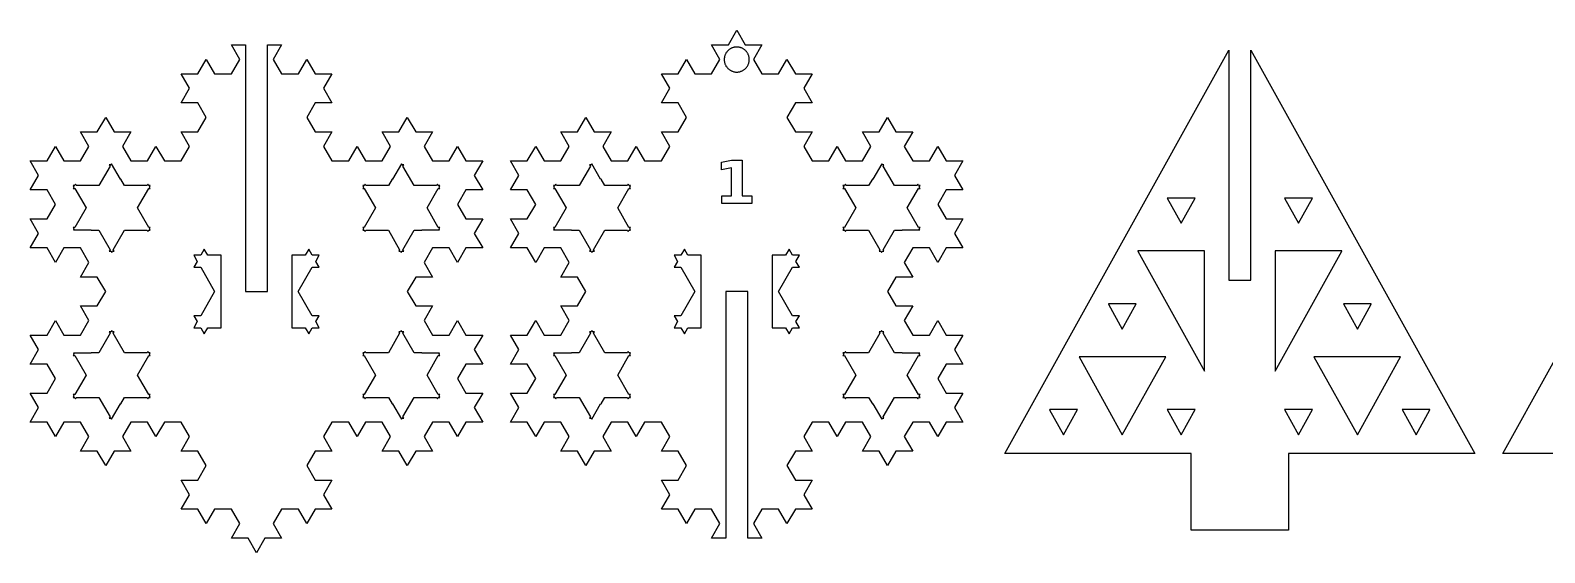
# Model space of a CAD drawing. Header units: millimetres. Extents: x 0 to 439, y -239 to 0.
# Drawn here: x 0 to 217.4, y -75 to 0 of the extents above; entities that cross this region are included whole.
import ezdxf

# ---------------------------------------------------------------- set-up
doc = ezdxf.new("R2010")
doc.units = ezdxf.units.MM
doc.layers.add('CUT', color=1, linetype='Continuous')
doc.layers.add('ENGRAVE', color=7, linetype='Continuous')

msp = doc.modelspace()

# ---------------------------------------------------------------- linework, layer by layer
at = {"layer": 'CUT'}
for points in [[(103.83, -4.17), (105.04, -6.25), (107.44, -6.25), (108.64, -4.17), (109.85, -6.25), (112.25, -6.25), (111.05, -8.33), (112.25, -10.42), (109.85, -10.42), (108.64, -12.5), (109.85, -14.58), (112.25, -14.58), (111.05, -16.67), (112.25, -18.75), (114.66, -18.75), (115.86, -16.67), (117.06, -18.75), (119.47, -18.75), (120.67, -16.67), (119.47, -14.58), (121.88, -14.58), (123.08, -12.5), (124.28, -14.58), (126.69, -14.58), (125.48, -16.67), (126.69, -18.75), (129.09, -18.75), (130.3, -16.67), (131.5, -18.75), (133.9, -18.75), (132.7, -20.83), (133.9, -22.92), (131.5, -22.92), (130.3, -25), (131.5, -27.08), (133.9, -27.08), (132.7, -29.17), (133.9, -31.25), (131.5, -31.25), (130.3, -33.33), (129.09, -31.25), (126.69, -31.25), (125.48, -33.33), (126.69, -35.42), (124.28, -35.42), (123.08, -37.5), (124.28, -39.58), (126.69, -39.58), (125.48, -41.67), (126.69, -43.75), (129.09, -43.75), (130.3, -41.67), (131.5, -43.75), (133.9, -43.75), (132.7, -45.83), (133.9, -47.92), (131.5, -47.92), (130.3, -50), (131.5, -52.08), (133.9, -52.08), (132.7, -54.17), (133.9, -56.25), (131.5, -56.25), (130.3, -58.33), (129.09, -56.25), (126.69, -56.25), (125.48, -58.33), (126.69, -60.42), (124.28, -60.42), (123.08, -62.5), (121.88, -60.42), (119.47, -60.42), (120.67, -58.33), (119.47, -56.25), (117.06, -56.25), (115.86, -58.33), (114.66, -56.25), (112.25, -56.25), (111.05, -58.33), (112.25, -60.42), (109.85, -60.42), (108.64, -62.5), (109.85, -64.58), (112.25, -64.58), (111.05, -66.67), (112.25, -68.75), (109.85, -68.75), (108.64, -70.83), (107.44, -68.75), (105.04, -68.75), (103.83, -70.83), (105.04, -72.92), (103.02, -72.92), (103.02, -37.5), (99.84, -37.5), (99.84, -72.92), (97.82, -72.92), (99.02, -70.83), (97.82, -68.75), (95.41, -68.75), (94.21, -70.83), (93.01, -68.75), (90.6, -68.75), (91.81, -66.67), (90.6, -64.58), (93.01, -64.58), (94.21, -62.5), (93.01, -60.42), (90.6, -60.42), (91.81, -58.33), (90.6, -56.25), (88.2, -56.25), (86.99, -58.33), (85.79, -56.25), (83.39, -56.25), (82.18, -58.33), (83.39, -60.42), (80.98, -60.42), (79.78, -62.5), (78.57, -60.42), (76.17, -60.42), (77.37, -58.33), (76.17, -56.25), (73.76, -56.25), (72.56, -58.33), (71.36, -56.25), (68.95, -56.25), (70.15, -54.17), (68.95, -52.08), (71.36, -52.08), (72.56, -50), (71.36, -47.92), (68.95, -47.92), (70.15, -45.83), (68.95, -43.75), (71.36, -43.75), (72.56, -41.67), (73.76, -43.75), (76.17, -43.75), (77.37, -41.67), (76.17, -39.58), (78.57, -39.58), (79.78, -37.5), (78.57, -35.42), (76.17, -35.42), (77.37, -33.33), (76.17, -31.25), (73.76, -31.25), (72.56, -33.33), (71.36, -31.25), (68.95, -31.25), (70.15, -29.17), (68.95, -27.08), (71.36, -27.08), (72.56, -25), (71.36, -22.92), (68.95, -22.92), (70.15, -20.83), (68.95, -18.75), (71.36, -18.75), (72.56, -16.67), (73.76, -18.75), (76.17, -18.75), (77.37, -16.67), (76.17, -14.58), (78.57, -14.58), (79.78, -12.5), (80.98, -14.58), (83.39, -14.58), (82.18, -16.67), (83.39, -18.75), (85.79, -18.75), (86.99, -16.67), (88.2, -18.75), (90.6, -18.75), (91.81, -16.67), (90.6, -14.58), (93.01, -14.58), (94.21, -12.5), (93.01, -10.42), (90.6, -10.42), (91.81, -8.33), (90.6, -6.25), (93.01, -6.25), (94.21, -4.17), (95.41, -6.25), (97.82, -6.25), (99.02, -4.17), (97.82, -2.08), (100.23, -2.08), (101.43, 0), (102.63, -2.08), (105.04, -2.08), (103.83, -4.17)], [(211.4, -60.75), (245.15, 0), (278.9, -60.75), (252.15, -60.75), (252.15, -71.75), (246.74, -71.75), (246.74, -35.88), (243.57, -35.88), (243.57, -71.75), (238.15, -71.75), (238.15, -60.75), (211.4, -60.75)], [(36.08, -2.08), (34.88, -4.17), (36.08, -6.25), (38.49, -6.25), (39.69, -4.17), (40.9, -6.25), (43.3, -6.25), (42.1, -8.33), (43.3, -10.42), (40.9, -10.42), (39.69, -12.5), (40.9, -14.58), (43.3, -14.58), (42.1, -16.67), (43.3, -18.75), (45.71, -18.75), (46.91, -16.67), (48.11, -18.75), (50.52, -18.75), (51.72, -16.67), (50.52, -14.58), (52.92, -14.58), (54.13, -12.5), (55.33, -14.58), (57.74, -14.58), (56.53, -16.67), (57.74, -18.75), (60.14, -18.75), (61.34, -16.67), (62.55, -18.75), (64.95, -18.75), (63.75, -20.83), (64.95, -22.92), (62.55, -22.92), (61.34, -25), (62.55, -27.08), (64.95, -27.08), (63.75, -29.17), (64.95, -31.25), (62.55, -31.25), (61.34, -33.33), (60.14, -31.25), (57.74, -31.25), (56.53, -33.33), (57.74, -35.42), (55.33, -35.42), (54.13, -37.5), (55.33, -39.58), (57.74, -39.58), (56.53, -41.67), (57.74, -43.75), (60.14, -43.75), (61.34, -41.67), (62.55, -43.75), (64.95, -43.75), (63.75, -45.83), (64.95, -47.92), (62.55, -47.92), (61.34, -50), (62.55, -52.08), (64.95, -52.08), (63.75, -54.17), (64.95, -56.25), (62.55, -56.25), (61.34, -58.33), (60.14, -56.25), (57.74, -56.25), (56.53, -58.33), (57.74, -60.42), (55.33, -60.42), (54.13, -62.5), (52.92, -60.42), (50.52, -60.42), (51.72, -58.33), (50.52, -56.25), (48.11, -56.25), (46.91, -58.33), (45.71, -56.25), (43.3, -56.25), (42.1, -58.33), (43.3, -60.42), (40.9, -60.42), (39.69, -62.5), (40.9, -64.58), (43.3, -64.58), (42.1, -66.67), (43.3, -68.75), (40.9, -68.75), (39.69, -70.83), (38.49, -68.75), (36.08, -68.75), (34.88, -70.83), (36.08, -72.92), (33.68, -72.92), (32.48, -75), (31.27, -72.92), (28.87, -72.92), (30.07, -70.83), (28.87, -68.75), (26.46, -68.75), (25.26, -70.83), (24.06, -68.75), (21.65, -68.75), (22.85, -66.67), (21.65, -64.58), (24.06, -64.58), (25.26, -62.5), (24.06, -60.42), (21.65, -60.42), (22.85, -58.33), (21.65, -56.25), (19.25, -56.25), (18.04, -58.33), (16.84, -56.25), (14.43, -56.25), (13.23, -58.33), (14.43, -60.42), (12.03, -60.42), (10.83, -62.5), (9.62, -60.42), (7.22, -60.42), (8.42, -58.33), (7.22, -56.25), (4.81, -56.25), (3.61, -58.33), (2.41, -56.25), (0, -56.25), (1.2, -54.17), (0, -52.08), (2.41, -52.08), (3.61, -50), (2.41, -47.92), (0, -47.92), (1.2, -45.83), (0, -43.75), (2.41, -43.75), (3.61, -41.67), (4.81, -43.75), (7.22, -43.75), (8.42, -41.67), (7.22, -39.58), (9.62, -39.58), (10.83, -37.5), (9.62, -35.42), (7.22, -35.42), (8.42, -33.33), (7.22, -31.25), (4.81, -31.25), (3.61, -33.33), (2.41, -31.25), (0, -31.25), (1.2, -29.17), (0, -27.08), (2.41, -27.08), (3.61, -25), (2.41, -22.92), (0, -22.92), (1.2, -20.83), (0, -18.75), (2.41, -18.75), (3.61, -16.67), (4.81, -18.75), (7.22, -18.75), (8.42, -16.67), (7.22, -14.58), (9.62, -14.58), (10.83, -12.5), (12.03, -14.58), (14.43, -14.58), (13.23, -16.67), (14.43, -18.75), (16.84, -18.75), (18.04, -16.67), (19.25, -18.75), (21.65, -18.75), (22.85, -16.67), (21.65, -14.58), (24.06, -14.58), (25.26, -12.5), (24.06, -10.42), (21.65, -10.42), (22.85, -8.33), (21.65, -6.25), (24.06, -6.25), (25.26, -4.17), (26.46, -6.25), (28.87, -6.25), (30.07, -4.17), (28.87, -2.08), (30.89, -2.08), (30.89, -37.5), (34.06, -37.5), (34.06, -2.08), (36.08, -2.08)], [(103.23, -4.11), (103.22, -4.02), (103.21, -3.94), (103.19, -3.85), (103.17, -3.76), (103.15, -3.68), (103.12, -3.59), (103.09, -3.51), (103.06, -3.43), (103.02, -3.35), (102.97, -3.27), (102.92, -3.2), (102.87, -3.13), (102.82, -3.06), (102.76, -2.99), (102.7, -2.93), (102.64, -2.87), (102.57, -2.81), (102.5, -2.75), (102.43, -2.7), (102.35, -2.66), (102.28, -2.61), (102.2, -2.57), (102.12, -2.54), (102.03, -2.51), (101.95, -2.48), (101.87, -2.45), (101.78, -2.43), (101.69, -2.42), (101.6, -2.41), (101.52, -2.4), (101.43, -2.4), (101.34, -2.4), (101.25, -2.41), (101.16, -2.42), (101.08, -2.43), (100.99, -2.45), (100.91, -2.48), (100.82, -2.51), (100.74, -2.54), (100.66, -2.57), (100.58, -2.61), (100.5, -2.66), (100.43, -2.7), (100.36, -2.75), (100.29, -2.81), (100.22, -2.87), (100.16, -2.93), (100.09, -2.99), (100.04, -3.06), (99.98, -3.13), (99.93, -3.2), (99.88, -3.27), (99.84, -3.35), (99.8, -3.43), (99.76, -3.51), (99.73, -3.59), (99.71, -3.68), (99.68, -3.76), (99.66, -3.85), (99.65, -3.94), (99.64, -4.02), (99.63, -4.11), (99.63, -4.2), (99.63, -4.29), (99.64, -4.38), (99.65, -4.46), (99.66, -4.55), (99.68, -4.64), (99.71, -4.72), (99.73, -4.81), (99.76, -4.89), (99.8, -4.97), (99.84, -5.05), (99.88, -5.13), (99.93, -5.2), (99.98, -5.27), (100.04, -5.34), (100.09, -5.41), (100.16, -5.47), (100.22, -5.53), (100.29, -5.59), (100.36, -5.65), (100.43, -5.7), (100.5, -5.74), (100.58, -5.79), (100.66, -5.83), (100.74, -5.86), (100.82, -5.89), (100.91, -5.92), (100.99, -5.95), (101.08, -5.97), (101.16, -5.98), (101.25, -5.99), (101.34, -6), (101.43, -6), (101.52, -6), (101.6, -5.99), (101.69, -5.98), (101.78, -5.97), (101.87, -5.95), (101.95, -5.92), (102.03, -5.89), (102.12, -5.86), (102.2, -5.83), (102.28, -5.79), (102.35, -5.74), (102.43, -5.7), (102.5, -5.65), (102.57, -5.59), (102.64, -5.53), (102.7, -5.47), (102.76, -5.41), (102.82, -5.34), (102.87, -5.27), (102.92, -5.2), (102.97, -5.13), (103.02, -5.05), (103.06, -4.97), (103.09, -4.89), (103.12, -4.81), (103.15, -4.72), (103.17, -4.64), (103.19, -4.55), (103.21, -4.46), (103.22, -4.38), (103.23, -4.29), (103.23, -4.2), (103.23, -4.11)], [(166.65, -60.75), (139.9, -60.75), (172.07, -2.86), (172.07, -35.88), (175.24, -35.88), (175.24, -2.86), (207.4, -60.75), (180.65, -60.75), (180.65, -71.75), (166.65, -71.75), (166.65, -60.75)], [(6.38, -28.3), (6.15, -28.3), (6.26, -28.5), (6.18, -28.65), (8.72, -28.65), (8.75, -28.7), (9.84, -28.7), (11.46, -31.5), (11.34, -31.7), (11.58, -31.7), (11.69, -31.9), (11.81, -31.7), (12.04, -31.7), (11.92, -31.5), (13.54, -28.7), (16.77, -28.7), (16.89, -28.9), (17, -28.7), (17.23, -28.7), (17.12, -28.5), (17.23, -28.3), (17, -28.3), (15.39, -25.5), (17, -22.7), (17.23, -22.7), (17.12, -22.5), (17.23, -22.3), (17, -22.3), (16.89, -22.1), (16.77, -22.3), (13.54, -22.3), (12.99, -21.35), (12.93, -21.35), (11.66, -19.15), (11.58, -19.3), (11.34, -19.3), (11.46, -19.5), (9.84, -22.3), (6.61, -22.3), (6.5, -22.1), (6.38, -22.3), (6.15, -22.3), (6.26, -22.5), (6.15, -22.7), (6.38, -22.7), (8, -25.5), (6.38, -28.3)], [(47.95, -28.3), (47.72, -28.3), (47.83, -28.5), (47.72, -28.7), (47.95, -28.7), (48.06, -28.9), (48.18, -28.7), (51.41, -28.7), (53.03, -31.5), (52.91, -31.7), (53.15, -31.7), (53.26, -31.9), (53.38, -31.7), (53.61, -31.7), (53.49, -31.5), (55.11, -28.7), (56.21, -28.7), (56.23, -28.65), (58.77, -28.65), (58.69, -28.5), (58.8, -28.3), (58.57, -28.3), (56.96, -25.5), (58.57, -22.7), (58.8, -22.7), (58.69, -22.5), (58.8, -22.3), (58.57, -22.3), (58.46, -22.1), (58.34, -22.3), (55.11, -22.3), (53.49, -19.5), (53.61, -19.3), (53.38, -19.3), (53.29, -19.15), (52.02, -21.35), (51.96, -21.35), (51.41, -22.3), (48.18, -22.3), (48.06, -22.1), (47.95, -22.3), (47.72, -22.3), (47.83, -22.5), (47.72, -22.7), (47.95, -22.7), (49.57, -25.5), (47.95, -28.3)], [(75.1, -28.3), (75.22, -28.5), (75.13, -28.65), (77.67, -28.65), (77.7, -28.7), (78.8, -28.7), (80.41, -31.5), (80.3, -31.7), (80.53, -31.7), (80.64, -31.9), (80.76, -31.7), (80.99, -31.7), (80.87, -31.5), (82.49, -28.7), (85.72, -28.7), (85.84, -28.9), (85.95, -28.7), (86.19, -28.7), (86.07, -28.5), (86.19, -28.3), (85.95, -28.3), (84.34, -25.5), (85.95, -22.7), (86.19, -22.7), (86.07, -22.5), (86.19, -22.3), (85.95, -22.3), (85.84, -22.1), (85.72, -22.3), (82.49, -22.3), (81.94, -21.35), (81.88, -21.35), (80.61, -19.15), (80.53, -19.3), (80.3, -19.3), (80.41, -19.5), (78.8, -22.3), (75.56, -22.3), (75.45, -22.1), (75.33, -22.3), (75.1, -22.3), (75.22, -22.5), (75.1, -22.7), (75.33, -22.7), (76.95, -25.5), (75.33, -28.3), (75.1, -28.3)], [(116.67, -28.3), (116.79, -28.5), (116.67, -28.7), (116.9, -28.7), (117.02, -28.9), (117.13, -28.7), (120.36, -28.7), (121.98, -31.5), (121.87, -31.7), (122.1, -31.7), (122.21, -31.9), (122.33, -31.7), (122.56, -31.7), (122.44, -31.5), (124.06, -28.7), (125.16, -28.7), (125.19, -28.65), (127.73, -28.65), (127.64, -28.5), (127.76, -28.3), (127.52, -28.3), (125.91, -25.5), (127.52, -22.7), (127.76, -22.7), (127.64, -22.5), (127.76, -22.3), (127.52, -22.3), (127.41, -22.1), (127.29, -22.3), (124.06, -22.3), (122.44, -19.5), (122.56, -19.3), (122.33, -19.3), (122.24, -19.15), (120.97, -21.35), (120.91, -21.35), (120.36, -22.3), (117.13, -22.3), (117.02, -22.1), (116.9, -22.3), (116.67, -22.3), (116.79, -22.5), (116.67, -22.7), (116.9, -22.7), (118.52, -25.5), (116.9, -28.3), (116.67, -28.3)], [(163.25, -24.08), (163.23, -24.12), (165.22, -27.7), (167.23, -24.08), (163.25, -24.08)], [(180.08, -24.08), (182.09, -27.7), (184.08, -24.12), (184.06, -24.08), (180.08, -24.08)], [(25.47, -42.7), (27.39, -42.7), (27.39, -32.3), (25.47, -32.3), (24.97, -31.43), (24.47, -32.3), (23.47, -32.3), (23.97, -33.17), (23.47, -34.03), (24.47, -34.03), (26.47, -37.5), (24.47, -40.97), (23.47, -40.97), (23.97, -41.83), (23.47, -42.7), (24.47, -42.7), (24.97, -43.57), (25.47, -42.7)], [(39.98, -31.43), (39.48, -32.3), (37.56, -32.3), (37.56, -42.7), (39.48, -42.7), (39.98, -43.57), (40.48, -42.7), (41.48, -42.7), (40.98, -41.83), (41.48, -40.97), (40.48, -40.97), (38.48, -37.5), (40.48, -34.03), (41.48, -34.03), (40.98, -33.17), (41.48, -32.3), (40.48, -32.3), (39.98, -31.43)], [(96.34, -42.7), (96.34, -32.3), (94.42, -32.3), (93.92, -31.43), (93.42, -32.3), (92.42, -32.3), (92.92, -33.17), (92.42, -34.03), (93.42, -34.03), (95.42, -37.5), (93.42, -40.97), (92.42, -40.97), (92.92, -41.83), (92.42, -42.7), (93.42, -42.7), (93.92, -43.57), (94.42, -42.7), (96.34, -42.7)], [(108.43, -32.3), (106.52, -32.3), (106.52, -42.7), (108.43, -42.7), (108.93, -43.57), (109.43, -42.7), (110.43, -42.7), (109.93, -41.83), (110.43, -40.97), (109.43, -40.97), (107.43, -37.5), (109.43, -34.03), (110.43, -34.03), (109.93, -33.17), (110.43, -32.3), (109.43, -32.3), (108.93, -31.43), (108.43, -32.3)], [(168.57, -31.68), (159.03, -31.68), (159.01, -31.71), (168.57, -48.92), (168.57, -31.68)], [(178.74, -31.68), (178.74, -48.92), (188.3, -31.71), (188.28, -31.68), (178.74, -31.68)], [(154.79, -39.31), (156.78, -42.89), (158.79, -39.27), (154.81, -39.27), (154.79, -39.31)], [(190.53, -42.89), (192.52, -39.31), (192.5, -39.27), (188.52, -39.27), (190.53, -42.89)], [(6.15, -52.3), (6.26, -52.5), (6.15, -52.7), (6.38, -52.7), (6.5, -52.9), (6.61, -52.7), (9.84, -52.7), (11.46, -55.5), (11.34, -55.7), (11.58, -55.7), (11.66, -55.85), (12.93, -53.65), (12.99, -53.65), (13.54, -52.7), (16.77, -52.7), (16.89, -52.9), (17, -52.7), (17.23, -52.7), (17.12, -52.5), (17.23, -52.3), (17, -52.3), (15.39, -49.5), (17, -46.7), (17.23, -46.7), (17.12, -46.5), (17.23, -46.3), (17, -46.3), (16.89, -46.1), (16.77, -46.3), (13.54, -46.3), (11.92, -43.5), (12.04, -43.3), (11.81, -43.3), (11.69, -43.1), (11.58, -43.3), (11.34, -43.3), (11.46, -43.5), (9.84, -46.3), (8.75, -46.3), (8.72, -46.35), (6.18, -46.35), (6.26, -46.5), (6.15, -46.7), (6.38, -46.7), (8, -49.5), (6.38, -52.3), (6.15, -52.3)], [(47.95, -52.3), (47.72, -52.3), (47.83, -52.5), (47.72, -52.7), (47.95, -52.7), (48.06, -52.9), (48.18, -52.7), (51.41, -52.7), (51.96, -53.65), (52.02, -53.65), (53.29, -55.85), (53.38, -55.7), (53.61, -55.7), (53.49, -55.5), (55.11, -52.7), (58.34, -52.7), (58.46, -52.9), (58.57, -52.7), (58.8, -52.7), (58.69, -52.5), (58.8, -52.3), (58.57, -52.3), (56.96, -49.5), (58.57, -46.7), (58.8, -46.7), (58.69, -46.5), (58.77, -46.35), (56.23, -46.35), (56.21, -46.3), (55.11, -46.3), (53.49, -43.5), (53.61, -43.3), (53.38, -43.3), (53.26, -43.1), (53.15, -43.3), (52.91, -43.3), (53.03, -43.5), (51.41, -46.3), (48.18, -46.3), (48.06, -46.1), (47.95, -46.3), (47.72, -46.3), (47.83, -46.5), (47.72, -46.7), (47.95, -46.7), (49.57, -49.5), (47.95, -52.3)], [(75.22, -52.5), (75.1, -52.7), (75.33, -52.7), (75.45, -52.9), (75.56, -52.7), (78.8, -52.7), (80.41, -55.5), (80.3, -55.7), (80.53, -55.7), (80.61, -55.85), (81.88, -53.65), (81.94, -53.65), (82.49, -52.7), (85.72, -52.7), (85.84, -52.9), (85.95, -52.7), (86.19, -52.7), (86.07, -52.5), (86.19, -52.3), (85.95, -52.3), (84.34, -49.5), (85.95, -46.7), (86.19, -46.7), (86.07, -46.5), (86.19, -46.3), (85.95, -46.3), (85.84, -46.1), (85.72, -46.3), (82.49, -46.3), (80.87, -43.5), (80.99, -43.3), (80.76, -43.3), (80.64, -43.1), (80.53, -43.3), (80.3, -43.3), (80.41, -43.5), (78.8, -46.3), (77.7, -46.3), (77.67, -46.35), (75.13, -46.35), (75.22, -46.5), (75.1, -46.7), (75.33, -46.7), (76.95, -49.5), (75.33, -52.3), (75.1, -52.3), (75.22, -52.5)], [(116.67, -52.3), (116.79, -52.5), (116.67, -52.7), (116.9, -52.7), (117.02, -52.9), (117.13, -52.7), (120.36, -52.7), (120.91, -53.65), (120.97, -53.65), (122.24, -55.85), (122.33, -55.7), (122.56, -55.7), (122.44, -55.5), (124.06, -52.7), (127.29, -52.7), (127.41, -52.9), (127.52, -52.7), (127.76, -52.7), (127.64, -52.5), (127.76, -52.3), (127.52, -52.3), (125.91, -49.5), (127.52, -46.7), (127.76, -46.7), (127.64, -46.5), (127.73, -46.35), (125.19, -46.35), (125.16, -46.3), (124.06, -46.3), (122.44, -43.5), (122.56, -43.3), (122.33, -43.3), (122.21, -43.1), (122.1, -43.3), (121.87, -43.3), (121.98, -43.5), (120.36, -46.3), (117.13, -46.3), (117.02, -46.1), (116.9, -46.3), (116.67, -46.3), (116.79, -46.5), (116.67, -46.7), (116.9, -46.7), (118.52, -49.5), (116.9, -52.3), (116.67, -52.3)], [(150.59, -46.86), (150.57, -46.9), (156.78, -58.07), (163.01, -46.86), (150.59, -46.86)], [(184.3, -46.86), (190.53, -58.07), (196.74, -46.9), (196.71, -46.86), (184.3, -46.86)], [(146.35, -54.49), (148.34, -58.07), (150.35, -54.46), (146.37, -54.46), (146.35, -54.49)], [(167.23, -54.46), (163.21, -54.46), (165.22, -58.07), (167.23, -54.46)], [(184.1, -54.46), (180.08, -54.46), (182.09, -58.07), (184.1, -54.46)], [(198.97, -58.07), (200.95, -54.49), (200.93, -54.46), (196.96, -54.46), (198.97, -58.07)]]:
    msp.add_lwpolyline(points, close=True, dxfattribs=at)
at = {"layer": 'ENGRAVE'}
msp.add_lwpolyline([(100.69, -23.75), (100.69, -19.74), (99.24, -20.04), (99.24, -18.95), (100.68, -18.65), (102.2, -18.65), (102.2, -23.75), (103.61, -23.75), (103.61, -24.85), (99.28, -24.85), (99.28, -23.75), (100.69, -23.75)], close=True, dxfattribs=at)

doc.saveas('drawing.dxf')
